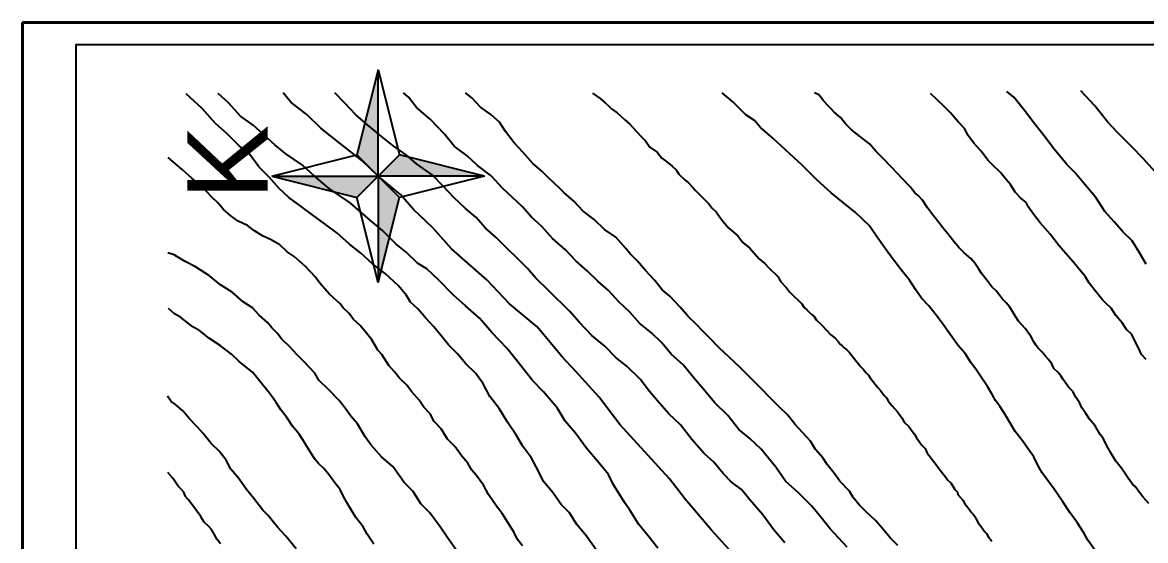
# Model space of a CAD drawing. Header units: millimetres. Extents: x 19067981 to 38137102, y 2652003 to 2652615.
# Drawn here: x 19068184.61 to 19068195.09, y 2652488.91 to 2652493.74 of the extents above; entities that cross this region are included whole.
import ezdxf

# ---------------------------------------------------------------- set-up
doc = ezdxf.new("R2010")
doc.units = ezdxf.units.MM
doc.linetypes.add('JIS_08_15', pattern=[17.25, 15, -0.75, 0.75, -0.75])
doc.layers.add('dever 1', color=242, linetype='Continuous')
doc.styles.get("Standard").update_dxf_attribs({"font": 'arial.ttf'})

msp = doc.modelspace()

# ---------------------------------------------------------------- hatches: boundary and pattern name
at = {"layer": 'dever 1', "linetype": 'JIS_08_15'}
h = msp.add_hatch(color=2, dxfattribs=at)
h.paths.add_polyline_path([(19068187.734, 2652492.106), (19068187.932, 2652492.304), (19068186.941, 2652492.304)])
h.paths.add_polyline_path([(19068187.932, 2652491.313), (19068188.13, 2652492.106), (19068187.932, 2652492.304)])
h.paths.add_polyline_path([(19068188.13, 2652492.503), (19068187.932, 2652492.304), (19068188.923, 2652492.304)])
h.paths.add_polyline_path([(19068187.932, 2652493.296), (19068187.734, 2652492.503), (19068187.932, 2652492.304)])

# ---------------------------------------------------------------- linework, layer by layer
at = {"color": 0, "lineweight": 40, "ltscale": 0.2}
msp.add_lwpolyline([(19068184.614, 2652493.739), (19068205.614, 2652493.739), (19068205.614, 2652464.039), (19068184.614, 2652464.039), (19068184.614, 2652493.739)], dxfattribs=at)
for points in [[(19068185.114, 2652465.013), (19068185.114, 2652493.532), (19068205.327, 2652493.532), (19068205.327, 2652465.013), (19068185.114, 2652465.013)], [(19068185.114, 2652465.013), (19068185.114, 2652493.532), (19068205.327, 2652493.532), (19068205.327, 2652465.013), (19068185.114, 2652465.013)], [(19068189.967, 2652488.822), (19068189.876, 2652488.948), (19068189.785, 2652489.056), (19068189.718, 2652489.167), (19068189.639, 2652489.243), (19068189.558, 2652489.359), (19068189.475, 2652489.458), (19068189.428, 2652489.555), (19068189.361, 2652489.682), (19068189.285, 2652489.782), (19068189.218, 2652489.897), (19068189.14, 2652490.011), (19068189.061, 2652490.138), (19068188.974, 2652490.25), (19068188.909, 2652490.376), (19068188.84, 2652490.468), (19068188.747, 2652490.557), (19068188.674, 2652490.647), (19068188.588, 2652490.733), (19068188.535, 2652490.799), (19068188.453, 2652490.901), (19068188.376, 2652490.98), (19068188.302, 2652491.068), (19068188.235, 2652491.13), (19068188.198, 2652491.193), (19068188.121, 2652491.283), (19068187.998, 2652491.397), (19068187.883, 2652491.484), (19068187.769, 2652491.59), (19068187.665, 2652491.672), (19068187.548, 2652491.776), (19068187.438, 2652491.857), (19068187.323, 2652491.942), (19068187.215, 2652492.022), (19068187.098, 2652492.106), (19068187.01, 2652492.19), (19068186.917, 2652492.297), (19068186.819, 2652492.393), (19068186.735, 2652492.508), (19068186.635, 2652492.587), (19068186.521, 2652492.703), (19068186.416, 2652492.797), (19068186.289, 2652492.937), (19068186.142, 2652493.072)], [(19068190.54, 2652488.836), (19068190.448, 2652488.953), (19068190.365, 2652489.058), (19068190.28, 2652489.191), (19068190.241, 2652489.25), (19068190.197, 2652489.318), (19068190.127, 2652489.427), (19068190.081, 2652489.522), (19068189.993, 2652489.629), (19068189.874, 2652489.773), (19068189.774, 2652489.908), (19068189.676, 2652490.022), (19068189.602, 2652490.146), (19068189.474, 2652490.294), (19068189.373, 2652490.401), (19068189.233, 2652490.578), (19068189.133, 2652490.701), (19068188.992, 2652490.849), (19068188.879, 2652490.98), (19068188.748, 2652491.097), (19068188.631, 2652491.2), (19068188.497, 2652491.337), (19068188.385, 2652491.44), (19068188.298, 2652491.494), (19068188.195, 2652491.596), (19068188.101, 2652491.672), (19068187.972, 2652491.798), (19068187.861, 2652491.891), (19068187.766, 2652491.974), (19068187.672, 2652492.056), (19068187.556, 2652492.135), (19068187.474, 2652492.192), (19068187.337, 2652492.304), (19068187.225, 2652492.409), (19068187.071, 2652492.514), (19068186.972, 2652492.596), (19068186.859, 2652492.697), (19068186.765, 2652492.781), (19068186.649, 2652492.866), (19068186.534, 2652492.992), (19068186.44, 2652493.075)], [(19068191.204, 2652488.826), (19068191.041, 2652489.003), (19068190.797, 2652489.292), (19068190.65, 2652489.482), (19068190.451, 2652489.701), (19068190.188, 2652489.991), (19068189.992, 2652490.246), (19068189.775, 2652490.483), (19068189.646, 2652490.625), (19068189.414, 2652490.901), (19068189.156, 2652491.115), (19068188.945, 2652491.34), (19068188.617, 2652491.629), (19068188.442, 2652491.824), (19068188.261, 2652491.995), (19068188.14, 2652492.135), (19068187.932, 2652492.304), (19068187.779, 2652492.451), (19068187.579, 2652492.61), (19068187.396, 2652492.754), (19068187.269, 2652492.876), (19068187.118, 2652492.997), (19068187.047, 2652493.082)], [(19068191.725, 2652488.887), (19068191.62, 2652489.011), (19068191.522, 2652489.147), (19068191.398, 2652489.287), (19068191.323, 2652489.384), (19068191.226, 2652489.455), (19068191.15, 2652489.533), (19068191.063, 2652489.638), (19068190.973, 2652489.72), (19068190.859, 2652489.85), (19068190.753, 2652489.987), (19068190.644, 2652490.089), (19068190.558, 2652490.188), (19068190.464, 2652490.296), (19068190.377, 2652490.412), (19068190.253, 2652490.532), (19068190.153, 2652490.612), (19068190.046, 2652490.72), (19068189.927, 2652490.821), (19068189.809, 2652490.941), (19068189.72, 2652491.043), (19068189.524, 2652491.236), (19068189.403, 2652491.354), (19068189.326, 2652491.444), (19068189.235, 2652491.535), (19068189.137, 2652491.632), (19068189.034, 2652491.734), (19068188.933, 2652491.821), (19068188.842, 2652491.923), (19068188.748, 2652492.005), (19068188.638, 2652492.108), (19068188.538, 2652492.212), (19068188.436, 2652492.318), (19068188.291, 2652492.421), (19068188.193, 2652492.504), (19068188.068, 2652492.59), (19068187.945, 2652492.692), (19068187.833, 2652492.785), (19068187.728, 2652492.873), (19068187.619, 2652492.989), (19068187.527, 2652493.083)], [(19068192.308, 2652488.847), (19068192.148, 2652489.018), (19068192.036, 2652489.156), (19068191.976, 2652489.23), (19068191.854, 2652489.353), (19068191.732, 2652489.462), (19068191.641, 2652489.591), (19068191.505, 2652489.76), (19068191.4, 2652489.859), (19068191.296, 2652489.943), (19068191.193, 2652490.073), (19068191.07, 2652490.196), (19068190.98, 2652490.303), (19068190.872, 2652490.432), (19068190.776, 2652490.545), (19068190.67, 2652490.641), (19068190.579, 2652490.752), (19068190.481, 2652490.844), (19068190.372, 2652490.931), (19068190.278, 2652491.04), (19068190.178, 2652491.132), (19068190.081, 2652491.24), (19068189.98, 2652491.326), (19068189.882, 2652491.424), (19068189.779, 2652491.513), (19068189.679, 2652491.617), (19068189.56, 2652491.724), (19068189.459, 2652491.837), (19068189.362, 2652491.923), (19068189.278, 2652492.018), (19068189.184, 2652492.107), (19068189.094, 2652492.19), (19068188.985, 2652492.308), (19068188.859, 2652492.405), (19068188.762, 2652492.494), (19068188.642, 2652492.584), (19068188.552, 2652492.696), (19068188.416, 2652492.836), (19068188.291, 2652492.946), (19068188.215, 2652493.043), (19068188.169, 2652493.082)], [(19068192.779, 2652488.861), (19068192.707, 2652488.934), (19068192.635, 2652489.022), (19068192.573, 2652489.094), (19068192.48, 2652489.177), (19068192.42, 2652489.24), (19068192.362, 2652489.308), (19068192.33, 2652489.369), (19068192.238, 2652489.461), (19068192.184, 2652489.538), (19068192.121, 2652489.615), (19068192.079, 2652489.678), (19068192.012, 2652489.757), (19068191.965, 2652489.835), (19068191.891, 2652489.914), (19068191.821, 2652489.991), (19068191.752, 2652490.081), (19068191.674, 2652490.155), (19068191.576, 2652490.251), (19068191.51, 2652490.319), (19068191.443, 2652490.388), (19068191.4, 2652490.432), (19068191.311, 2652490.518), (19068191.207, 2652490.616), (19068191.109, 2652490.709), (19068191.037, 2652490.786), (19068190.97, 2652490.851), (19068190.892, 2652490.932), (19068190.826, 2652490.995), (19068190.749, 2652491.083), (19068190.653, 2652491.185), (19068190.583, 2652491.247), (19068190.514, 2652491.333), (19068190.425, 2652491.427), (19068190.351, 2652491.513), (19068190.282, 2652491.581), (19068190.243, 2652491.632), (19068190.149, 2652491.736), (19068190.045, 2652491.807), (19068189.948, 2652491.9), (19068189.844, 2652491.98), (19068189.757, 2652492.071), (19068189.665, 2652492.152), (19068189.621, 2652492.196), (19068189.519, 2652492.293), (19068189.46, 2652492.351), (19068189.374, 2652492.425), (19068189.283, 2652492.528), (19068189.201, 2652492.616), (19068189.12, 2652492.723), (19068189.063, 2652492.809), (19068188.983, 2652492.882), (19068188.888, 2652492.95), (19068188.806, 2652493.035), (19068188.748, 2652493.084)], [(19068189.933, 2652493.079), (19068190.002, 2652493.03), (19068190.045, 2652492.996), (19068190.077, 2652492.965), (19068190.11, 2652492.934), (19068190.163, 2652492.895), (19068190.197, 2652492.865), (19068190.23, 2652492.834), (19068190.28, 2652492.791), (19068190.313, 2652492.754), (19068190.38, 2652492.681), (19068190.427, 2652492.634), (19068190.468, 2652492.575), (19068190.536, 2652492.528), (19068190.577, 2652492.474), (19068190.625, 2652492.44), (19068190.675, 2652492.399), (19068190.712, 2652492.364), (19068190.737, 2652492.323), (19068190.796, 2652492.268), (19068190.823, 2652492.246), (19068190.87, 2652492.198), (19068190.892, 2652492.171), (19068190.943, 2652492.121), (19068190.975, 2652492.087), (19068191.016, 2652492.048), (19068191.046, 2652492.011), (19068191.085, 2652491.972), (19068191.119, 2652491.922), (19068191.146, 2652491.885), (19068191.203, 2652491.821), (19068191.287, 2652491.748), (19068191.335, 2652491.688), (19068191.4, 2652491.635), (19068191.487, 2652491.535), (19068191.538, 2652491.49), (19068191.578, 2652491.452), (19068191.662, 2652491.371), (19068191.69, 2652491.32), (19068191.74, 2652491.263), (19068191.77, 2652491.227), (19068191.884, 2652491.115), (19068191.905, 2652491.082), (19068191.93, 2652491.059), (19068191.972, 2652491.019), (19068192, 2652490.997), (19068192.02, 2652490.962), (19068192.054, 2652490.933), (19068192.07, 2652490.916), (19068192.156, 2652490.825), (19068192.194, 2652490.794), (19068192.224, 2652490.763), (19068192.243, 2652490.74), (19068192.26, 2652490.723), (19068192.278, 2652490.706), (19068192.305, 2652490.686), (19068192.326, 2652490.663), (19068192.386, 2652490.589), (19068192.414, 2652490.556), (19068192.433, 2652490.529), (19068192.461, 2652490.501), (19068192.486, 2652490.472), (19068192.506, 2652490.451), (19068192.522, 2652490.424), (19068192.592, 2652490.336), (19068192.617, 2652490.306), (19068192.651, 2652490.259), (19068192.673, 2652490.237), (19068192.688, 2652490.217), (19068192.705, 2652490.189), (19068192.725, 2652490.167), (19068192.777, 2652490.109), (19068192.818, 2652490.053), (19068192.84, 2652490.012), (19068192.881, 2652489.97), (19068192.913, 2652489.927), (19068192.936, 2652489.899), (19068192.953, 2652489.866), (19068193.005, 2652489.798), (19068193.036, 2652489.767), (19068193.054, 2652489.722), (19068193.082, 2652489.687), (19068193.109, 2652489.652), (19068193.126, 2652489.631), (19068193.166, 2652489.577), (19068193.187, 2652489.547), (19068193.223, 2652489.502), (19068193.245, 2652489.469), (19068193.274, 2652489.444), (19068193.312, 2652489.383), (19068193.335, 2652489.358), (19068193.339, 2652489.337), (19068193.387, 2652489.284), (19068193.406, 2652489.251), (19068193.437, 2652489.212), (19068193.45, 2652489.192), (19068193.466, 2652489.17), (19068193.484, 2652489.152), (19068193.497, 2652489.13), (19068193.51, 2652489.107), (19068193.53, 2652489.072), (19068193.545, 2652489.055), (19068193.555, 2652489.04), (19068193.577, 2652489.011), (19068193.591, 2652488.99), (19068193.606, 2652488.973), (19068193.629, 2652488.933), (19068193.643, 2652488.916), (19068193.658, 2652488.901)], [(19068194.621, 2652488.815), (19068194.553, 2652488.91), (19068194.516, 2652488.978), (19068194.453, 2652489.076), (19068194.385, 2652489.169), (19068194.318, 2652489.268), (19068194.239, 2652489.385), (19068194.196, 2652489.447), (19068194.126, 2652489.539), (19068194.088, 2652489.605), (19068194.048, 2652489.687), (19068193.993, 2652489.766), (19068193.944, 2652489.837), (19068193.874, 2652489.925), (19068193.783, 2652490.078), (19068193.736, 2652490.155), (19068193.692, 2652490.212), (19068193.658, 2652490.275), (19068193.616, 2652490.344), (19068193.54, 2652490.459), (19068193.513, 2652490.495), (19068193.461, 2652490.569), (19068193.408, 2652490.652), (19068193.341, 2652490.729), (19068193.257, 2652490.846), (19068193.188, 2652490.943), (19068193.137, 2652491.008), (19068193.07, 2652491.096), (19068193.002, 2652491.168), (19068192.945, 2652491.25), (19068192.889, 2652491.337), (19068192.811, 2652491.432), (19068192.703, 2652491.574), (19068192.608, 2652491.706), (19068192.512, 2652491.845), (19068192.384, 2652491.968), (19068192.273, 2652492.058), (19068192.158, 2652492.15), (19068192.024, 2652492.272), (19068191.885, 2652492.411), (19068191.734, 2652492.549), (19068191.613, 2652492.66), (19068191.497, 2652492.762), (19068191.444, 2652492.824), (19068191.363, 2652492.877), (19068191.31, 2652492.931), (19068191.24, 2652492.999), (19068191.141, 2652493.084)], [(19068195.12, 2652489.253), (19068195.064, 2652489.314), (19068195.033, 2652489.355), (19068194.994, 2652489.41), (19068194.969, 2652489.433), (19068194.929, 2652489.488), (19068194.897, 2652489.535), (19068194.863, 2652489.584), (19068194.813, 2652489.649), (19068194.777, 2652489.71), (19068194.731, 2652489.792), (19068194.697, 2652489.855), (19068194.668, 2652489.897), (19068194.62, 2652489.977), (19068194.567, 2652490.038), (19068194.535, 2652490.091), (19068194.496, 2652490.145), (19068194.475, 2652490.195), (19068194.436, 2652490.247), (19068194.414, 2652490.295), (19068194.375, 2652490.336), (19068194.343, 2652490.377), (19068194.323, 2652490.408), (19068194.299, 2652490.444), (19068194.274, 2652490.475), (19068194.235, 2652490.512), (19068194.217, 2652490.554), (19068194.183, 2652490.598), (19068194.157, 2652490.627), (19068194.126, 2652490.663), (19068194.091, 2652490.697), (19068194.071, 2652490.726), (19068194.048, 2652490.762), (19068194.019, 2652490.812), (19068194, 2652490.84), (19068193.972, 2652490.882), (19068193.938, 2652490.919), (19068193.904, 2652490.954), (19068193.879, 2652490.998), (19068193.851, 2652491.044), (19068193.824, 2652491.083), (19068193.789, 2652491.125), (19068193.756, 2652491.159), (19068193.728, 2652491.195), (19068193.698, 2652491.235), (19068193.656, 2652491.274), (19068193.61, 2652491.337), (19068193.565, 2652491.395), (19068193.536, 2652491.438), (19068193.498, 2652491.494), (19068193.461, 2652491.539), (19068193.399, 2652491.59), (19068193.348, 2652491.64), (19068193.29, 2652491.711), (19068193.246, 2652491.769), (19068193.201, 2652491.824), (19068193.162, 2652491.872), (19068193.112, 2652491.936), (19068193.057, 2652492.01), (19068193.011, 2652492.081), (19068192.971, 2652492.124), (19068192.939, 2652492.149), (19068192.894, 2652492.206), (19068192.827, 2652492.277), (19068192.772, 2652492.338), (19068192.73, 2652492.381), (19068192.632, 2652492.484), (19068192.575, 2652492.539), (19068192.515, 2652492.607), (19068192.46, 2652492.652), (19068192.403, 2652492.693), (19068192.347, 2652492.737), (19068192.296, 2652492.791), (19068192.244, 2652492.852), (19068192.184, 2652492.904), (19068192.157, 2652492.932), (19068192.129, 2652492.961), (19068192.09, 2652493.004), (19068192.043, 2652493.065), (19068192.002, 2652493.084)], [(19068195.096, 2652490.595), (19068195.053, 2652490.642), (19068195.027, 2652490.697), (19068194.997, 2652490.757), (19068194.962, 2652490.83), (19068194.914, 2652490.874), (19068194.871, 2652490.939), (19068194.814, 2652491.006), (19068194.77, 2652491.075), (19068194.719, 2652491.12), (19068194.69, 2652491.152), (19068194.625, 2652491.233), (19068194.566, 2652491.308), (19068194.53, 2652491.367), (19068194.455, 2652491.457), (19068194.412, 2652491.51), (19068194.347, 2652491.584), (19068194.282, 2652491.659), (19068194.2, 2652491.764), (19068194.109, 2652491.87), (19068194.045, 2652491.951), (19068194, 2652492.016), (19068193.976, 2652492.061), (19068193.928, 2652492.101), (19068193.875, 2652492.156), (19068193.832, 2652492.227), (19068193.788, 2652492.279), (19068193.738, 2652492.339), (19068193.661, 2652492.414), (19068193.622, 2652492.451), (19068193.553, 2652492.541), (19068193.493, 2652492.611), (19068193.434, 2652492.689), (19068193.404, 2652492.748), (19068193.344, 2652492.813), (19068193.269, 2652492.898), (19068193.216, 2652492.951), (19068193.142, 2652493.024), (19068193.084, 2652493.076)], [(19068195.096, 2652491.484), (19068195.03, 2652491.596), (19068194.965, 2652491.701), (19068194.881, 2652491.783), (19068194.801, 2652491.875), (19068194.712, 2652491.976), (19068194.626, 2652492.107), (19068194.51, 2652492.247), (19068194.43, 2652492.34), (19068194.357, 2652492.415), (19068194.237, 2652492.556), (19068194.142, 2652492.685), (19068194.048, 2652492.802), (19068193.962, 2652492.918), (19068193.862, 2652493.041), (19068193.796, 2652493.094)], [(19068195.177, 2652492.35), (19068195.067, 2652492.471), (19068194.964, 2652492.58), (19068194.828, 2652492.713), (19068194.735, 2652492.812), (19068194.617, 2652492.96), (19068194.488, 2652493.1)], [(19068189.279, 2652488.857), (19068189.233, 2652488.917), (19068189.2, 2652488.983), (19068189.156, 2652489.052), (19068189.088, 2652489.159), (19068189.035, 2652489.228), (19068188.963, 2652489.337), (19068188.915, 2652489.423), (19068188.846, 2652489.517), (19068188.805, 2652489.563), (19068188.77, 2652489.628), (19068188.712, 2652489.693), (19068188.652, 2652489.781), (19068188.578, 2652489.853), (19068188.519, 2652489.95), (19068188.456, 2652490.016), (19068188.416, 2652490.089), (19068188.359, 2652490.152), (19068188.315, 2652490.217), (19068188.243, 2652490.298), (19068188.199, 2652490.356), (19068188.13, 2652490.421), (19068188.085, 2652490.48), (19068188.032, 2652490.54), (19068187.967, 2652490.642), (19068187.929, 2652490.684), (19068187.872, 2652490.78), (19068187.823, 2652490.841), (19068187.765, 2652490.914), (19068187.703, 2652490.97), (19068187.659, 2652491.028), (19068187.605, 2652491.079), (19068187.578, 2652491.116), (19068187.477, 2652491.205), (19068187.387, 2652491.307), (19068187.344, 2652491.366), (19068187.253, 2652491.463), (19068187.149, 2652491.556), (19068187.082, 2652491.6), (19068187.014, 2652491.664), (19068186.933, 2652491.713), (19068186.853, 2652491.75), (19068186.778, 2652491.796), (19068186.712, 2652491.846), (19068186.626, 2652491.885), (19068186.559, 2652491.935), (19068186.485, 2652491.999), (19068186.44, 2652492.053), (19068186.378, 2652492.112), (19068186.307, 2652492.191), (19068186.193, 2652492.286), (19068186.105, 2652492.367), (19068185.972, 2652492.479)], [(19068188.656, 2652488.825), (19068188.577, 2652488.939), (19068188.511, 2652489.034), (19068188.414, 2652489.165), (19068188.33, 2652489.249), (19068188.258, 2652489.364), (19068188.175, 2652489.449), (19068188.069, 2652489.599), (19068187.962, 2652489.687), (19068187.868, 2652489.797), (19068187.812, 2652489.876), (19068187.739, 2652489.995), (19068187.677, 2652490.068), (19068187.625, 2652490.143), (19068187.566, 2652490.216), (19068187.472, 2652490.314), (19068187.379, 2652490.402), (19068187.34, 2652490.469), (19068187.246, 2652490.572), (19068187.175, 2652490.642), (19068187.111, 2652490.712), (19068187.03, 2652490.79), (19068186.99, 2652490.841), (19068186.939, 2652490.892), (19068186.9, 2652490.94), (19068186.823, 2652491.01), (19068186.759, 2652491.078), (19068186.673, 2652491.135), (19068186.571, 2652491.223), (19068186.461, 2652491.292), (19068186.358, 2652491.377), (19068186.228, 2652491.459), (19068186.131, 2652491.511), (19068186.096, 2652491.532), (19068186.028, 2652491.572), (19068185.969, 2652491.592)], [(19068187.893, 2652488.873), (19068187.829, 2652488.968), (19068187.792, 2652489.035), (19068187.723, 2652489.121), (19068187.687, 2652489.183), (19068187.65, 2652489.247), (19068187.611, 2652489.312), (19068187.577, 2652489.384), (19068187.527, 2652489.444), (19068187.472, 2652489.522), (19068187.423, 2652489.581), (19068187.375, 2652489.627), (19068187.344, 2652489.664), (19068187.297, 2652489.735), (19068187.245, 2652489.823), (19068187.194, 2652489.898), (19068187.134, 2652489.973), (19068187.08, 2652490.056), (19068187.025, 2652490.125), (19068186.982, 2652490.196), (19068186.919, 2652490.283), (19068186.85, 2652490.365), (19068186.763, 2652490.475), (19068186.637, 2652490.576), (19068186.565, 2652490.646), (19068186.457, 2652490.727), (19068186.36, 2652490.792), (19068186.269, 2652490.864), (19068186.203, 2652490.899), (19068186.147, 2652490.944), (19068186.089, 2652490.991), (19068186.034, 2652491.022), (19068185.976, 2652491.071)], [(19068187.168, 2652488.829), (19068187.072, 2652488.949), (19068186.997, 2652489.03), (19068186.902, 2652489.144), (19068186.855, 2652489.192), (19068186.771, 2652489.298), (19068186.703, 2652489.384), (19068186.63, 2652489.488), (19068186.557, 2652489.573), (19068186.515, 2652489.658), (19068186.448, 2652489.74), (19068186.373, 2652489.813), (19068186.3, 2652489.907), (19068186.246, 2652489.964), (19068186.172, 2652490.041), (19068186.11, 2652490.118), (19068186.042, 2652490.177), (19068186, 2652490.204), (19068185.967, 2652490.253)], [(19068186.462, 2652488.877), (19068186.429, 2652488.916), (19068186.404, 2652488.968), (19068186.378, 2652489.011), (19068186.352, 2652489.038), (19068186.31, 2652489.079), (19068186.293, 2652489.105), (19068186.277, 2652489.132), (19068186.201, 2652489.238), (19068186.16, 2652489.29), (19068186.136, 2652489.319), (19068186.12, 2652489.359), (19068186.093, 2652489.39), (19068186.068, 2652489.414), (19068186.016, 2652489.489), (19068185.969, 2652489.543)]]:
    msp.add_lwpolyline(points)
at = {"layer": 'dever 1', "color": 2, "linetype": 'JIS_08_15'}
for p, q in [((19068187.932, 2652493.296), (19068187.734, 2652492.503)), ((19068187.932, 2652492.304), (19068187.932, 2652493.296)), ((19068187.932, 2652493.296), (19068188.13, 2652492.503)), ((19068186.941, 2652492.304), (19068187.734, 2652492.503)), ((19068187.734, 2652492.503), (19068187.932, 2652492.304)), ((19068188.13, 2652492.503), (19068187.932, 2652492.304)), ((19068188.923, 2652492.304), (19068188.13, 2652492.503)), ((19068186.941, 2652492.304), (19068187.932, 2652492.304)), ((19068186.941, 2652492.304), (19068187.734, 2652492.106)), ((19068187.734, 2652492.106), (19068187.932, 2652492.304)), ((19068187.932, 2652492.304), (19068187.932, 2652491.313)), ((19068188.923, 2652492.304), (19068187.932, 2652492.304)), ((19068188.13, 2652492.106), (19068187.932, 2652492.304)), ((19068188.923, 2652492.304), (19068188.13, 2652492.106)), ((19068187.932, 2652491.313), (19068187.734, 2652492.106)), ((19068187.932, 2652491.313), (19068188.13, 2652492.106))]:
    msp.add_line(p, q, dxfattribs=at)

# ---------------------------------------------------------------- texts
at = {"layer": 'dever 1', "color": 2, "linetype": 'JIS_08_15', "insert": (19068186.152, 2652492.085), "char_height": 0.75, "attachment_point": 1, "rotation": 90}
msp.add_mtext_dynamic_manual_height_columns('K', width=2.56624, gutter_width=12.5, heights=[0], dxfattribs=at)

doc.saveas('drawing.dxf')
